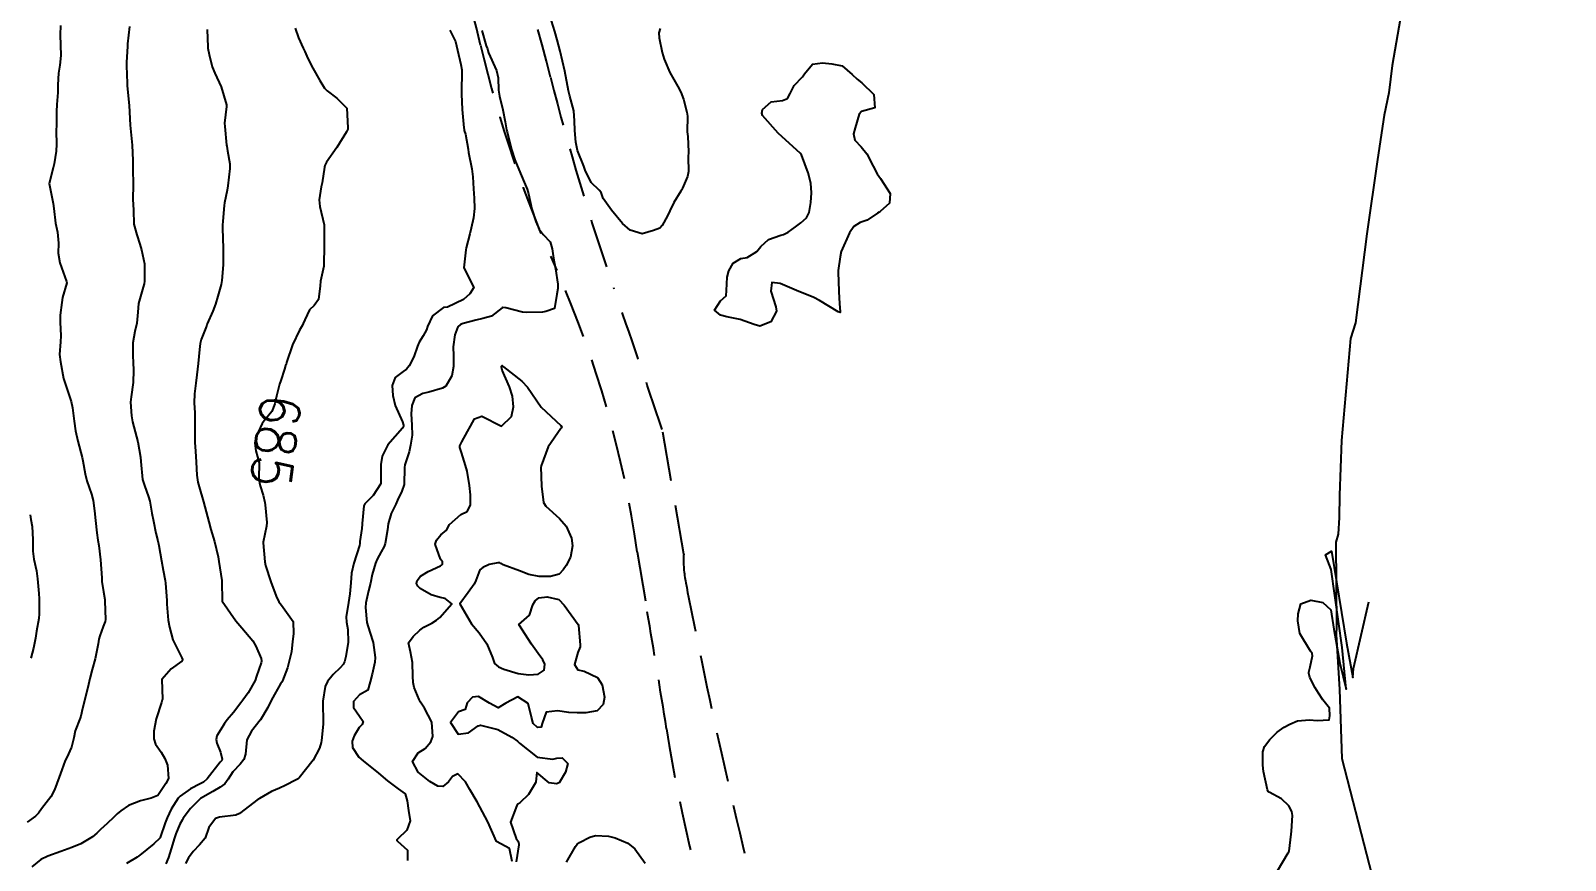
# Model space of a CAD drawing. Header units: metres. Extents: x 298520 to 308411, y 7433745 to 7450750.
# Drawn here: x 301227.1 to 301382.2, y 7443218.1 to 7443302 of the extents above; entities that cross this region are included whole.
import ezdxf
from ezdxf.enums import TextEntityAlignment as Align

# ---------------------------------------------------------------- set-up
doc = ezdxf.new("R2010")
doc.units = ezdxf.units.M
doc.header["$LTSCALE"] = 10
doc.linetypes.add('DASHED', pattern=[0.75, 0.5, -0.25])
for name, color, linetype in [('Area', 45, 'Continuous'), ('Cotas', 45, 'Continuous'), ('Curvas de Nivel 1m', 11, 'Continuous'), ('Curvas de Nivel 5m', 15, 'Continuous'), ('Vias Secundárias', 230, 'DASHED')]:
    doc.layers.add(name, color=color, linetype=linetype)
doc.styles.add('Style-STANDARD', font='STANDARD.shx')

msp = doc.modelspace()

# ---------------------------------------------------------------- linework, layer by layer
at = {"layer": 'Area'}
msp.add_polyline3d([(301369.51, 7443326.03, 683.4), (301364.71, 7443298.45, 682.39), (301364.38, 7443295.66, 683.04), (301363.92, 7443293.43, 683.85), (301363.24, 7443288.94, 683.21), (301362.16, 7443281.42, 682.81), (301361.02, 7443272.42, 683.1), (301360.51, 7443270.83, 682.56), (301359.58, 7443260.53, 683.59), (301359.38, 7443255, 683.31), (301359.36, 7443252.74, 682.8), (301359.26, 7443251.05, 683.18), (301359.01, 7443250.22, 682.74), (301359.1, 7443241.64, 683.62), (301359.05, 7443240.9, 683.6), (301359.39, 7443235.35, 683.39), (301359.63, 7443228.34, 683.89), (301373.48, 7443174.62, 692.23)], dxfattribs=at)
at = {"layer": 'Curvas de Nivel 1m', "flags": 128}
for points, elevation in [([(301290.76, 7443302.18), (301290.61, 7443301.76), (301290.65, 7443301.23), (301290.94, 7443299.75), (301291.15, 7443299.07), (301291.74, 7443297.74), (301292.54, 7443296.32), (301292.85, 7443295.73), (301293.11, 7443295.04), (301293.45, 7443293.73), (301293.5, 7443293.31), (301293.49, 7443291.73), (301293.53, 7443291.26), (301293.6, 7443289.72), (301293.59, 7443289.17), (301293.6, 7443287.72), (301293.51, 7443287.22), (301293, 7443286.05), (301292.89, 7443285.83), (301292.84, 7443285.73), (301292.14, 7443284.58), (301291.72, 7443283.74), (301291.48, 7443283.23), (301290.95, 7443282.25), (301290.7, 7443282), (301290.07, 7443281.76), (301288.94, 7443281.42), (301287.71, 7443281.79), (301286.95, 7443282.47), (301285.83, 7443283.81), (301284.98, 7443285), (301284.77, 7443285.6), (301284.58, 7443285.83), (301283.79, 7443286.62), (301283.16, 7443287.85), (301283.02, 7443288.25), (301282.41, 7443289.86), (301282.23, 7443290.68), (301282.11, 7443291.86), (301282.1, 7443292.84), (301282.03, 7443293.86), (301281.63, 7443295.34), (301281.49, 7443295.87), (301281.13, 7443297.87), (301280.63, 7443299.88), (301280.35, 7443301.05), (301280.1, 7443301.89), (301279.59, 7443303.51)], 683), ([(301230.14, 7443302.48), (301230.11, 7443301.54), (301230.14, 7443300.48), (301230.19, 7443299.44), (301230.09, 7443298.48), (301229.96, 7443297.66), (301229.89, 7443296.48), (301229.87, 7443295.72), (301229.79, 7443294.48), (301229.76, 7443293.8), (301229.75, 7443292.48), (301229.73, 7443291.81), (301229.75, 7443290.48), (301229.73, 7443289.79), (301229.51, 7443288.49), (301229.42, 7443288.09), (301228.99, 7443286.49), (301229.4, 7443284.49), (301229.47, 7443283.98), (301229.66, 7443282.48), (301229.84, 7443281.58), (301229.95, 7443280.48), (301229.93, 7443279.46), (301230.1, 7443278.48), (301230.76, 7443276.58), (301230.78, 7443276.47), (301230.36, 7443274.97), (301230.27, 7443274.48), (301230.12, 7443273.2), (301230.11, 7443272.48), (301230.19, 7443271.1), (301230.15, 7443270.48), (301230.06, 7443269.21), (301230.14, 7443268.48), (301230.47, 7443266.77), (301230.54, 7443266.47), (301230.75, 7443265.87), (301231.24, 7443264.46), (301231.38, 7443263.81), (301231.53, 7443262.46), (301231.68, 7443261.48), (301231.9, 7443260.46), (301232.33, 7443258.79), (301232.41, 7443258.45), (301232.64, 7443257.13), (301232.81, 7443256.45), (301233.28, 7443255.1), (301233.45, 7443254.44), (301233.58, 7443253.41), (301233.7, 7443252.43), (301233.84, 7443251.17), (301233.93, 7443250.43), (301234.01, 7443249.88), (301234.18, 7443248.43), (301234.32, 7443246.62), (301234.33, 7443246.42), (301234.34, 7443246.26), (301234.5, 7443245.22), (301234.62, 7443244.42), (301234.63, 7443244.28), (301234.7, 7443242.42), (301234.67, 7443242.22), (301234.46, 7443241.69), (301234.11, 7443240.76), (301234.03, 7443240.43), (301233.95, 7443239.94), (301233.64, 7443238.43), (301233.34, 7443237.36), (301233.11, 7443236.44), (301232.99, 7443235.85), (301232.63, 7443234.45), (301232.36, 7443233.4), (301232.19, 7443232.62), (301232.13, 7443232.45), (301231.64, 7443231.15), (301231.51, 7443230.46), (301231.27, 7443229.51), (301230.78, 7443228.47), (301230.63, 7443228.14), (301230.29, 7443227.2), (301230.03, 7443226.47), (301229.55, 7443225.2), (301229.16, 7443224.49), (301228.24, 7443223.25), (301227.92, 7443222.81), (301227.63, 7443222.51), (301226.8, 7443221.93)], 688), ([(301237.11, 7443302.4), (301236.93, 7443300.63), (301236.91, 7443300.4), (301236.82, 7443298.73), (301236.83, 7443298.4), (301236.88, 7443296.64), (301236.89, 7443296.4), (301237.09, 7443294.4), (301237.18, 7443292.4), (301237.37, 7443290.72), (301237.41, 7443290.39), (301237.46, 7443288.83), (301237.46, 7443288.39), (301237.46, 7443287.95), (301237.49, 7443286.39), (301237.46, 7443284.88), (301237.5, 7443284.39), (301237.54, 7443283.81), (301237.57, 7443282.39), (301237.86, 7443281.31), (301238.16, 7443280.38), (301238.33, 7443279.8), (301238.64, 7443278.37), (301238.63, 7443276.62), (301238.6, 7443276.37), (301238.51, 7443276.02), (301238.04, 7443274.38), (301237.96, 7443273.49), (301237.88, 7443272.38), (301237.67, 7443271.53), (301237.47, 7443270.39), (301237.47, 7443269.07), (301237.51, 7443268.39), (301237.53, 7443267.63), (301237.48, 7443266.39), (301237.28, 7443264.94), (301237.24, 7443264.39), (301237.34, 7443263.01), (301237.43, 7443262.39), (301237.69, 7443261.4), (301237.95, 7443260.39), (301238.23, 7443258.82), (301238.28, 7443258.38), (301238.45, 7443256.57), (301238.49, 7443256.38), (301238.63, 7443255.97), (301239.06, 7443254.82), (301239.17, 7443254.37), (301239.38, 7443253.15), (301239.54, 7443252.37), (301239.79, 7443251.15), (301239.99, 7443250.36), (301240.1, 7443249.9), (301240.37, 7443248.35), (301240.53, 7443247.4), (301240.73, 7443246.35), (301240.76, 7443246.1), (301240.88, 7443244.35), (301240.89, 7443243.95), (301241.04, 7443242.34), (301241.17, 7443241.63), (301241.5, 7443240.34), (301242.42, 7443238.52), (301242.48, 7443238.38), (301242.48, 7443238.33), (301242.42, 7443238.2), (301241.33, 7443237.43), (301240.4, 7443236.35), (301240.45, 7443234.35), (301240.44, 7443234.28), (301240.37, 7443234.03), (301239.81, 7443232.36), (301239.58, 7443231.11), (301239.58, 7443230.36), (301239.76, 7443229.8), (301240.31, 7443229.01), (301240.69, 7443228.35), (301240.96, 7443227.68), (301241.08, 7443226.34), (301240.78, 7443225.84), (301240.26, 7443225.02), (301239.99, 7443224.62), (301239.33, 7443224.36), (301238.25, 7443224.06), (301237.03, 7443223.6), (301236.24, 7443223.06), (301235.89, 7443222.75), (301235.53, 7443222.41), (301234.86, 7443221.77), (301234.21, 7443221.19), (301233.82, 7443220.81), (301233.37, 7443220.43), (301232.2, 7443219.72), (301231.31, 7443219.34), (301230.19, 7443218.95), (301228.86, 7443218.49), (301228.18, 7443218.15), (301227.27, 7443217.41)], 687), ([(301244.97, 7443302.09), (301245.03, 7443300.3), (301245.04, 7443300.18), (301245.16, 7443299.55), (301245.49, 7443298.3), (301245.76, 7443297.67), (301246.38, 7443296.29), (301246.93, 7443294.45), (301246.94, 7443294.28), (301246.74, 7443292.61), (301246.75, 7443292.28), (301246.94, 7443290.38), (301246.96, 7443290.28), (301247.04, 7443289.82), (301247.26, 7443288.51), (301247.27, 7443288.28), (301247.25, 7443288.04), (301247.07, 7443286.28), (301246.99, 7443285.82), (301246.72, 7443284.54), (301246.69, 7443284.28), (301246.54, 7443282.69), (301246.51, 7443282.28), (301246.57, 7443280.64), (301246.59, 7443280.28), (301246.59, 7443278.6), (301246.58, 7443278.28), (301246.46, 7443276.7), (301246.38, 7443276.28), (301246.04, 7443275.11), (301245.8, 7443274.29), (301245.55, 7443273.59), (301244.98, 7443272.3), (301244.94, 7443272.19), (301244.83, 7443271.92), (301244.38, 7443270.73), (301244.28, 7443270.31), (301244.2, 7443269.72), (301244.05, 7443268.31), (301243.92, 7443267.15), (301243.82, 7443266.31), (301243.68, 7443265.25), (301243.65, 7443264.32), (301243.71, 7443263.31), (301243.74, 7443262.31), (301243.71, 7443261.3), (301243.74, 7443260.31), (301243.8, 7443259.44), (301243.86, 7443258.31), (301243.94, 7443257.01), (301244.03, 7443256.31), (301244.15, 7443255.83), (301244.61, 7443254.3), (301245.13, 7443252.29), (301245.35, 7443251.53), (301245.73, 7443250.29), (301246.09, 7443248.75), (301246.15, 7443248.28), (301246.44, 7443246.35), (301246.45, 7443246.28), (301246.49, 7443244.28), (301247.86, 7443242.27), (301248.46, 7443241.56), (301249.57, 7443240.24), (301249.9, 7443239.71), (301250.43, 7443238.48), (301250.47, 7443238.23), (301250.46, 7443238.19), (301250.42, 7443238.03), (301249.95, 7443236.69), (301249.81, 7443236.24), (301249.13, 7443234.99), (301248.58, 7443234.26), (301248.37, 7443233.97), (301247.62, 7443233.01), (301247, 7443232.27), (301246.72, 7443231.9), (301246.34, 7443231.3), (301245.95, 7443230.66), (301245.88, 7443230.29), (301245.95, 7443229.91), (301246.31, 7443229.01), (301246.49, 7443228.28), (301246.44, 7443228.14), (301246.3, 7443227.97), (301244.97, 7443226.3), (301244.61, 7443225.97), (301244.27, 7443225.78), (301243.3, 7443225.29), (301242.26, 7443224.55), (301242.14, 7443224.45), (301242.05, 7443224.33), (301241.35, 7443223.23), (301240.92, 7443222.34), (301240.73, 7443221.84), (301240.23, 7443220.35), (301240.23, 7443220.33), (301240.2, 7443220.29), (301239.58, 7443219.74), (301238.18, 7443218.59), (301238.07, 7443218.5), (301237.89, 7443218.38), (301236.82, 7443217.75)], 686), ([(301269.51, 7443302.01), (301270.05, 7443300.88), (301270.27, 7443300), (301270.6, 7443298.54), (301270.71, 7443298), (301270.72, 7443297.59), (301270.68, 7443296), (301270.66, 7443295.55), (301270.74, 7443294), (301270.92, 7443292.14), (301270.93, 7443291.99), (301270.95, 7443291.88), (301271.06, 7443291.48), (301271.33, 7443289.99), (301271.39, 7443289.63), (301271.72, 7443287.98), (301271.82, 7443287.17), (301271.87, 7443285.98), (301271.95, 7443285.02), (301272, 7443283.98), (301271.9, 7443283.04), (301271.64, 7443281.98), (301271.5, 7443281.43), (301271.15, 7443279.99), (301271.12, 7443279.79), (301270.9, 7443277.99), (301271.93, 7443275.98), (301271.51, 7443275.34), (301270.86, 7443274.79), (301269.26, 7443274.01), (301268.9, 7443273.97), (301268.85, 7443273.96), (301267.75, 7443273.12), (301267.25, 7443272.04), (301267.15, 7443271.71), (301266.81, 7443271.09), (301266.4, 7443270.45), (301266.23, 7443270.05), (301265.87, 7443268.97), (301265.39, 7443268.05), (301265.11, 7443267.73), (301264.77, 7443267.5), (301263.97, 7443266.87), (301263.68, 7443266.08), (301263.73, 7443265.06), (301263.97, 7443264.07), (301264.71, 7443262.41), (301264.81, 7443262.06), (301264.81, 7443261.96), (301264.7, 7443261.76), (301263.24, 7443260.08), (301262.67, 7443258.93), (301262.53, 7443258.09), (301262.51, 7443256.21), (301262.48, 7443256.09), (301261.76, 7443254.96), (301260.91, 7443254.11), (301260.81, 7443253.91), (301260.64, 7443252.11), (301260.64, 7443252.06), (301260.59, 7443251.61), (301260.39, 7443250.29), (301260.39, 7443250.11), (301260.36, 7443249.91), (301259.78, 7443248.12), (301259.56, 7443247.09), (301259.49, 7443246.13), (301259.39, 7443245.01), (301259.24, 7443244.13), (301259.03, 7443242.69), (301259.05, 7443242.13), (301259.18, 7443241.41), (301259.22, 7443240.13), (301258.98, 7443238.68), (301258.85, 7443238.13), (301258.7, 7443237.85), (301258.41, 7443237.54), (301257.71, 7443236.84), (301257.13, 7443236.15), (301256.9, 7443235.65), (301256.67, 7443234.16), (301256.67, 7443233.86), (301256.69, 7443232.16), (301256.68, 7443231.83), (301256.52, 7443230.16), (301256.49, 7443229.99), (301256.32, 7443229.39), (301255.69, 7443228.17), (301254.28, 7443226.39), (301254.18, 7443226.29), (301253.98, 7443226.19), (301252.85, 7443225.63), (301252.27, 7443225.36), (301251.47, 7443225.01), (301250.25, 7443224.31), (301250.21, 7443224.28), (301250.14, 7443224.23), (301248.24, 7443222.78), (301247.87, 7443222.63), (301246.23, 7443222.41), (301245.83, 7443222.29), (301245.13, 7443221.38), (301244.76, 7443220.3), (301244.2, 7443219.62), (301243.57, 7443218.94), (301243.1, 7443218.32), (301242.78, 7443217.72)], 684), ([(301272.73, 7443301.97), (301273.17, 7443300.44), (301273.31, 7443300.11), (301273.34, 7443299.97), (301273.41, 7443299.72), (301274.21, 7443297.95), (301274.38, 7443297.2), (301274.41, 7443295.95), (301274.5, 7443295.34), (301274.84, 7443293.94), (301275.07, 7443292.73), (301275.23, 7443291.94), (301275.27, 7443291.73), (301275.73, 7443289.93), (301276.06, 7443288.9), (301276.45, 7443287.93), (301277, 7443286.65), (301277.3, 7443285.92), (301277.43, 7443285.47), (301277.79, 7443283.91), (301278.19, 7443282.68), (301278.53, 7443281.9), (301278.94, 7443281.35), (301279.63, 7443280.59), (301279.83, 7443279.89), (301279.97, 7443278.94), (301280.17, 7443277.88), (301280.42, 7443276.34), (301280.4, 7443275.88), (301280.32, 7443275.33), (301280.07, 7443273.88), (301279.2, 7443273.55), (301278.85, 7443273.51), (301277.29, 7443273.47), (301276.85, 7443273.5), (301275.16, 7443273.94), (301274.85, 7443273.98), (301274.77, 7443273.94), (301273.71, 7443273.08), (301272.84, 7443272.84), (301272.12, 7443272.69), (301270.83, 7443272.35), (301270.56, 7443272.26), (301270.31, 7443272), (301270.01, 7443271.2), (301269.84, 7443270), (301269.87, 7443269.08), (301269.87, 7443268), (301269.71, 7443267.06), (301269.1, 7443266.01), (301268.75, 7443265.8), (301267.38, 7443265.4), (301266.75, 7443265.26), (301265.96, 7443264.83), (301265.64, 7443264.05), (301265.57, 7443263.21), (301265.67, 7443262.05), (301265.7, 7443261.05), (301265.53, 7443260.05), (301265.37, 7443259.36), (301264.96, 7443258.06), (301264.92, 7443257.8), (301264.88, 7443256.07), (301264.63, 7443255.38), (301264.21, 7443254.48), (301264.02, 7443254.08), (301263.56, 7443253.12), (301263.27, 7443252.08), (301263.19, 7443251.47), (301262.96, 7443250.09), (301262.86, 7443249.79), (301262.55, 7443249.26), (301262.14, 7443248.5), (301261.99, 7443248.1), (301261.66, 7443246.97), (301261.47, 7443246.1), (301261.29, 7443245.31), (301261.01, 7443244.1), (301260.96, 7443243.63), (301261.12, 7443242.1), (301261.42, 7443241.14), (301261.75, 7443240.1), (301261.94, 7443238.58), (301261.92, 7443238.09), (301261.63, 7443236.87), (301261.45, 7443236.1), (301261.22, 7443235.27), (301260.38, 7443234.78), (301259.75, 7443234.12), (301259.76, 7443233.51), (301260.36, 7443232.65), (301260.73, 7443232.11), (301260.64, 7443231.81), (301260.34, 7443231.49), (301259.81, 7443230.64), (301259.63, 7443230.12), (301259.67, 7443229.47), (301260.31, 7443228.5), (301260.75, 7443228.11), (301262.28, 7443226.87), (301263.21, 7443226.08), (301264.27, 7443225.3), (301264.97, 7443224.77), (301265.18, 7443224.06), (301265.3, 7443223.11), (301265.5, 7443222.05), (301265.16, 7443221.11), (301264.21, 7443220.21), (301264.14, 7443220.13), (301264.13, 7443220.07), (301264.2, 7443219.99), (301265.23, 7443219.1), (301265.22, 7443218.05)], 683), ([(301275.8, 7443217.93), (301275.51, 7443219.25), (301274.2, 7443219.95), (301273.34, 7443221.96), (301272.25, 7443223.97), (301271.52, 7443225.23), (301271.07, 7443225.99), (301270.29, 7443226.82), (301269.76, 7443226.53), (301269.37, 7443226.01), (301268.77, 7443225.51), (301268.27, 7443225.55), (301267.46, 7443226.03), (301266.29, 7443226.98), (301265.71, 7443228.05), (301266.31, 7443228.92), (301266.99, 7443229.36), (301267.58, 7443230.03), (301267.78, 7443230.58), (301267.68, 7443232.03), (301266.94, 7443233.46), (301266.54, 7443234.04), (301266.38, 7443234.33), (301265.88, 7443235.54), (301265.79, 7443236.05), (301265.77, 7443236.68), (301265.73, 7443238.05), (301265.51, 7443239.13), (301265.32, 7443240.06), (301265.8, 7443240.7), (301266.46, 7443241.33), (301266.86, 7443241.64), (301267.68, 7443242.03), (301268.15, 7443242.35), (301268.48, 7443242.61), (301269.69, 7443244), (301269.02, 7443244.53), (301268.5, 7443244.63), (301267.61, 7443244.92), (301266.51, 7443245.56), (301266.25, 7443245.78), (301266.11, 7443246.05), (301266.2, 7443246.36), (301266.52, 7443246.8), (301267.3, 7443247.26), (301268.54, 7443247.85), (301268.65, 7443247.91), (301268.74, 7443248.02), (301268.76, 7443248.23), (301268.55, 7443248.53), (301268.01, 7443250.03), (301268.14, 7443250.45), (301268.58, 7443250.99), (301269.16, 7443251.44), (301269.47, 7443252.01), (301270.6, 7443253.03), (301271.25, 7443253.34), (301271.57, 7443253.98), (301271.58, 7443255.02), (301271.48, 7443255.98), (301271.24, 7443257.4), (301271.08, 7443257.99), (301270.68, 7443259.29), (301270.51, 7443259.82), (301270.51, 7443259.99), (301270.69, 7443260.39), (301271.27, 7443261.41), (301271.57, 7443261.98), (301271.98, 7443262.71), (301272.72, 7443262.97), (301274.7, 7443261.95), (301275.73, 7443262.93), (301275.91, 7443263.93), (301275.81, 7443265.01), (301275.52, 7443265.94), (301274.78, 7443267.62), (301274.71, 7443267.95), (301274.71, 7443268.02), (301274.78, 7443268.1), (301274.86, 7443268.02), (301274.93, 7443267.95), (301276.76, 7443266.53), (301277.33, 7443265.91), (301278.73, 7443263.9), (301280.71, 7443262.02), (301280.8, 7443261.87), (301280.77, 7443261.8), (301280.7, 7443261.73), (301279.42, 7443259.89), (301278.72, 7443257.95), (301278.71, 7443257.9), (301278.7, 7443257.86), (301278.75, 7443255.9), (301278.97, 7443254.25), (301279.18, 7443253.89), (301280.59, 7443252.62), (301281.25, 7443251.86), (301281.79, 7443250.64), (301281.89, 7443249.86), (301281.68, 7443248.73), (301281.25, 7443247.86), (301280.96, 7443247.44), (301280.53, 7443247), (301279.65, 7443246.76), (301278.53, 7443246.76), (301277.47, 7443246.97), (301276.53, 7443247.32), (301274.87, 7443247.95), (301274.65, 7443248.06), (301274.54, 7443248.13), (301274.34, 7443248.15), (301273.47, 7443247.96), (301272.83, 7443247.67), (301272.53, 7443247.42), (301272.13, 7443246.36), (301271.95, 7443245.98), (301271.35, 7443245.14), (301270.49, 7443243.99), (301271.69, 7443241.98), (301272.46, 7443241.08), (301273.22, 7443239.96), (301273.82, 7443238.56), (301274.01, 7443237.95), (301274.42, 7443237.62), (301274.96, 7443237.4), (301276.41, 7443236.95), (301277.48, 7443236.83), (301278.41, 7443236.9), (301279.02, 7443237.29), (301279.09, 7443237.89), (301278.89, 7443238.35), (301278.43, 7443238.99), (301277.73, 7443239.91), (301276.47, 7443241.92), (301277.53, 7443242.86), (301277.89, 7443243.91), (301278.1, 7443244.3), (301278.5, 7443244.59), (301279.33, 7443244.71), (301280.5, 7443244.44), (301281.04, 7443243.86), (301282.47, 7443241.9), (301282.5, 7443241.85), (301282.51, 7443241.82), (301282.66, 7443239.85), (301282.65, 7443239.64), (301282.44, 7443239.08), (301282.08, 7443237.86), (301282.42, 7443237.33), (301283.08, 7443237.18), (301284.4, 7443236.54), (301284.9, 7443235.82), (301285.11, 7443234.55), (301284.99, 7443233.82), (301284.37, 7443233.17), (301283.23, 7443232.98), (301282.36, 7443232.97), (301281.51, 7443233.01), (301280.37, 7443233.17), (301279.22, 7443233.03), (301278.82, 7443231.9), (301278.72, 7443231.53), (301278.35, 7443231.5), (301277.91, 7443231.9), (301277.73, 7443232.54), (301277.41, 7443233.91), (301276.38, 7443234.59), (301275.15, 7443233.94), (301274.37, 7443233.48), (301273.51, 7443233.96), (301272.38, 7443234.63), (301271.79, 7443234.57), (301271.26, 7443233.98), (301271.03, 7443233.32), (301270.36, 7443233.08), (301269.55, 7443232), (301270.34, 7443230.83), (301271.37, 7443230.94), (301272.35, 7443231.66), (301272.6, 7443231.72), (301274.34, 7443231.28), (301275.76, 7443230.5), (301276.33, 7443230.12), (301276.54, 7443229.92), (301278.31, 7443228.49), (301279.9, 7443228.29), (301280.31, 7443228.38), (301280.86, 7443228.42), (301281.42, 7443227.86), (301281.18, 7443226.97), (301280.55, 7443225.88), (301280.27, 7443225.8), (301279.53, 7443225.89), (301278.29, 7443226.93), (301278.18, 7443225.99), (301278.16, 7443225.9), (301277.44, 7443224.73), (301276.61, 7443223.92), (301276.41, 7443223.76), (301276.25, 7443223.59), (301275.62, 7443221.93), (301276.21, 7443220.27), (301276.42, 7443219.92), (301276.48, 7443219.64), (301276.18, 7443217.92)], 683), ([(301227.08, 7443252.99), (301227.17, 7443252.51), (301227.28, 7443251.81), (301227.35, 7443250.51), (301227.37, 7443249.33), (301227.47, 7443248.51), (301227.71, 7443247.33), (301227.82, 7443246.51), (301227.97, 7443245.03), (301228.01, 7443244.5), (301228, 7443242.98), (301227.96, 7443242.51), (301227.74, 7443241.22), (301227.61, 7443240.51), (301227.42, 7443239.53), (301227.14, 7443238.51)], 689), ([(301353.13, 7443217.01), (301354.2, 7443218.8), (301354.28, 7443218.91), (301354.31, 7443218.99), (301354.51, 7443220.69), (301354.55, 7443220.99), (301354.63, 7443222.6), (301354.56, 7443222.99), (301354.26, 7443223.56), (301353.54, 7443224.28), (301352.27, 7443224.95), (301352.2, 7443225.02), (301352.13, 7443225.17), (301351.72, 7443227.03), (301351.66, 7443227.68), (301351.66, 7443229.03), (301351.8, 7443229.56), (301352.34, 7443230.28), (301353.11, 7443231.01), (301353.81, 7443231.54), (301354.36, 7443231.84), (301355.16, 7443232.18), (301356.36, 7443232.28), (301357.13, 7443232.19), (301358.36, 7443232.28), (301358.43, 7443232.68), (301358.38, 7443233.44), (301357.72, 7443234.29), (301357.27, 7443234.96), (301356.93, 7443235.5), (301356.41, 7443236.54), (301356.31, 7443236.97), (301356.31, 7443237.08), (301356.42, 7443237.62), (301356.66, 7443238.75), (301356.63, 7443238.97), (301356.56, 7443239.08), (301356.45, 7443239.2), (301355.39, 7443240.98), (301355.17, 7443242.29), (301355.21, 7443242.98), (301355.5, 7443243.99), (301356.51, 7443244.36), (301357.7, 7443244.14), (301358.5, 7443243.39), (301358.82, 7443241.42), (301359.42, 7443238), (301360.08, 7443235.37), (301359.67, 7443239.58), (301358.54, 7443247.47), (301357.97, 7443248.95), (301358.57, 7443249.34), (301360.09, 7443240.03), (301360.75, 7443236.55), (301360.8, 7443237.47), (301362.35, 7443244.19)], 683), ([(301281.28, 7443217.86), (301282.2, 7443219.46), (301282.37, 7443219.68), (301282.59, 7443219.85), (301283.63, 7443220.41), (301284.21, 7443220.57), (301285.53, 7443220.49), (301286.21, 7443220.32), (301287.47, 7443219.79), (301288.2, 7443219.23), (301289.22, 7443217.77)], 683)]:
    msp.add_lwpolyline(points, dxfattribs=dict(at, elevation=elevation))
at = {"layer": 'Curvas de Nivel 1m', "elevation": 683, "flags": 128}
msp.add_lwpolyline([(301309.15, 7443298.41), (301310.15, 7443297.52), (301310.66, 7443297.05), (301311.12, 7443296.7), (301312.33, 7443295.5), (301312.44, 7443294.16), (301311.1, 7443293.8), (301310.86, 7443293.51), (301310.45, 7443292.14), (301310.29, 7443291.52), (301310.42, 7443290.88), (301311.05, 7443290.2), (301311.63, 7443289.5), (301312.26, 7443288.26), (301312.67, 7443287.49), (301313.01, 7443287), (301313.98, 7443285.48), (301313.93, 7443284.53), (301312.97, 7443283.68), (301312.86, 7443283.61), (301312.7, 7443283.49), (301311.67, 7443282.79), (301310.96, 7443282.55), (301310.32, 7443282.15), (301309.89, 7443281.53), (301309.02, 7443279.64), (301308.99, 7443279.54), (301308.99, 7443279.47), (301308.92, 7443279.1), (301308.73, 7443277.71), (301308.72, 7443277.54), (301308.79, 7443275.62), (301308.79, 7443275.54), (301308.86, 7443274.36), (301308.93, 7443273.54), (301308.92, 7443273.47), (301308.85, 7443273.48), (301308.75, 7443273.54), (301306.86, 7443274.69), (301306.28, 7443274.99), (301304.87, 7443275.55), (301304.77, 7443275.59), (301302.88, 7443276.4), (301302.02, 7443276.48), (301301.93, 7443275.62), (301302.44, 7443274.04), (301302.49, 7443273.61), (301301.94, 7443272.52), (301300.83, 7443272.09), (301300.24, 7443272.23), (301298.84, 7443272.75), (301297.5, 7443273.01), (301296.85, 7443273.2), (301296.25, 7443273.69), (301296.86, 7443274.64), (301297.4, 7443275.14), (301297.44, 7443275.67), (301297.51, 7443277.05), (301297.69, 7443277.67), (301298.13, 7443278.45), (301298.91, 7443278.91), (301299.55, 7443279.01), (301300.52, 7443279.64), (301300.93, 7443280.14), (301301.71, 7443280.84), (301302.94, 7443281.27), (301303.2, 7443281.35), (301303.67, 7443281.6), (301304.42, 7443282.13), (301304.96, 7443282.52), (301305.53, 7443283.02), (301305.79, 7443283.58), (301305.97, 7443284.57), (301306.05, 7443285.57), (301305.96, 7443286.54), (301305.69, 7443287.58), (301305.04, 7443289.4), (301304.91, 7443289.59), (301303.06, 7443291.23), (301302.66, 7443291.61), (301301.09, 7443293.39), (301301.02, 7443293.63), (301301.1, 7443294), (301301.96, 7443294.76), (301303.11, 7443294.91), (301303.62, 7443295.09), (301303.87, 7443295.6), (301304.29, 7443296.43), (301305.13, 7443297.31), (301305.32, 7443297.59), (301306.13, 7443298.59), (301307.15, 7443298.71), (301308.1, 7443298.6)], close=True, dxfattribs=at)
at = {"layer": 'Curvas de Nivel 5m', "elevation": 685, "flags": 128}
msp.add_lwpolyline([(301253.88, 7443302.2), (301254.21, 7443301.23), (301254.67, 7443300.19), (301254.83, 7443299.85), (301255.15, 7443299.14), (301255.66, 7443298.17), (301256.36, 7443296.93), (301256.83, 7443296.16), (301257.11, 7443295.88), (301258.08, 7443295.13), (301259.09, 7443294.13), (301259.19, 7443292.13), (301259.18, 7443292.01), (301259.06, 7443291.72), (301258.07, 7443290.14), (301257.03, 7443288.65), (301256.87, 7443288.32), (301256.84, 7443288.16), (301256.59, 7443286.58), (301256.49, 7443286.17), (301256.29, 7443284.86), (301256.35, 7443284.17), (301256.79, 7443282.32), (301256.81, 7443282.16), (301256.81, 7443280.28), (301256.8, 7443280.16), (301256.77, 7443278.3), (301256.75, 7443278.16), (301256.43, 7443276.62), (301256.4, 7443276.16), (301256.23, 7443274.79), (301255.77, 7443274.17), (301255.3, 7443273.73), (301254.83, 7443272.73), (301254.67, 7443272.34), (301254.59, 7443272.18), (301254.3, 7443271.67), (301253.58, 7443270.2), (301252.99, 7443268.42), (301252.94, 7443268.21), (301252.9, 7443268.09), (301252.78, 7443267.73), (301252.4, 7443266.58), (301252.28, 7443266.21), (301251.97, 7443264.99), (301251.8, 7443264.22), (301251.49, 7443263.46), (301250.72, 7443262.52), (301250.52, 7443262.23), (301249.95, 7443260.98), (301249.79, 7443260.24), (301249.9, 7443259.46), (301250.23, 7443258.24), (301250.2, 7443256.68), (301250.25, 7443256.24), (301250.34, 7443255.94), (301250.62, 7443254.97), (301250.8, 7443254.23), (301250.84, 7443254), (301250.99, 7443252.23), (301250.96, 7443251.85), (301250.63, 7443250.23), (301250.63, 7443250.17), (301250.8, 7443248.23), (301250.87, 7443247.89), (301251.39, 7443246.22), (301251.94, 7443244.77), (301252.23, 7443244.21), (301252.49, 7443243.86), (301253.65, 7443242.2), (301253.68, 7443240.97), (301253.61, 7443240.2), (301253.48, 7443239.15), (301253.27, 7443238.2), (301253.09, 7443237.53), (301252.59, 7443236.21), (301252.52, 7443236.09), (301252.39, 7443235.91), (301251.76, 7443234.83), (301251.45, 7443234.22), (301251.09, 7443233.5), (301250.35, 7443232.28), (301250.32, 7443232.23), (301249.45, 7443231.13), (301248.97, 7443230.25), (301248.84, 7443228.78), (301248.69, 7443228.25), (301248.3, 7443227.77), (301247.57, 7443226.99), (301247.08, 7443226.27), (301246.75, 7443225.8), (301246.27, 7443225.46), (301245.54, 7443225.02), (301244.29, 7443224.31), (301244.25, 7443224.29), (301243.28, 7443223.29), (301242.56, 7443222.33), (301242.44, 7443222.12), (301242.22, 7443221.71), (301241.8, 7443220.75), (301241.66, 7443220.34), (301241.32, 7443219.21), (301241.05, 7443218.34), (301240.81, 7443217.71)], dxfattribs=at)
at = {"layer": 'Vias Secundárias'}
for points in [[(301465.55, 7442973.32, 0), (301478.59, 7442967.28, -0.011668)], [(301229.7, 7443393.53, 0.053753), (301233.09, 7443384.21, -0.021547), (301238.8, 7443371.18, 0.070558), (301253.64, 7443344.72, -0.060778), (301263.47, 7443327.96, -0.044152), (301272.6, 7443300.49, 0.046646), (301280.3, 7443277.7, -0.070889), (301288.41, 7443249.24), (301289.44, 7443243.2, -0.003275), (301291.39, 7443231.37, 0.041026), (301297.93, 7443204.48, -0.023837), (301301.64, 7443191.22, 0.023339), (301308.36, 7443167.11, 0.035636), (301321.56, 7443134.97, -0.003474), (301336.08, 7443105.23, -0.009202), (301343.85, 7443088.23, 0.054486), (301349.47, 7443078.4, -0.041084), (301351.88, 7443074.44, 0.036776), (301364.05, 7443054.01, -0.006232), (301373.87, 7443039.6, -0.011717), (301384.76, 7443022.33, 0.087036)], [(301382.64, 7443033.56, 0.040357), (301373.64, 7443046.76), (301365.74, 7443059.28, -0.013478), (301352.6, 7443081.41, -0.011017), (301336.04, 7443112.69, -0.026514), (301328.12, 7443130.84, 0.027103), (301323.75, 7443140.81, -0.030309), (301316.16, 7443158.44, -0.02515), (301305.44, 7443193.62, -0.002183), (301299.74, 7443216.82, -0.007796), (301294.91, 7443238.29, -0.002832), (301293.33, 7443246.13, -0.062945), (301293.13, 7443249.03), (301290.96, 7443261.63, 0.00228), (301286.05, 7443275.94, -0.021916), (301279.67, 7443297.25, 0.029716), (301271.52, 7443322.98, 0.049079), (301262.79, 7443340.43, 0.010908), (301253.56, 7443354.38, -0.04127), (301246.98, 7443365.79, -0.056312), (301241.2, 7443382.77, 0.050454), (301239.06, 7443389.28, 0.051628)]]:
    msp.add_lwpolyline(points, format="xyb", dxfattribs=at)

# ---------------------------------------------------------------- texts
at = {"layer": 'Cotas', "style": 'Style-STANDARD'}
msp.add_text('685', height=4, rotation=262.6769, dxfattribs=at).set_placement((301251.91, 7443260.46, 685), align=Align.MIDDLE_CENTER)

doc.saveas('drawing.dxf')
